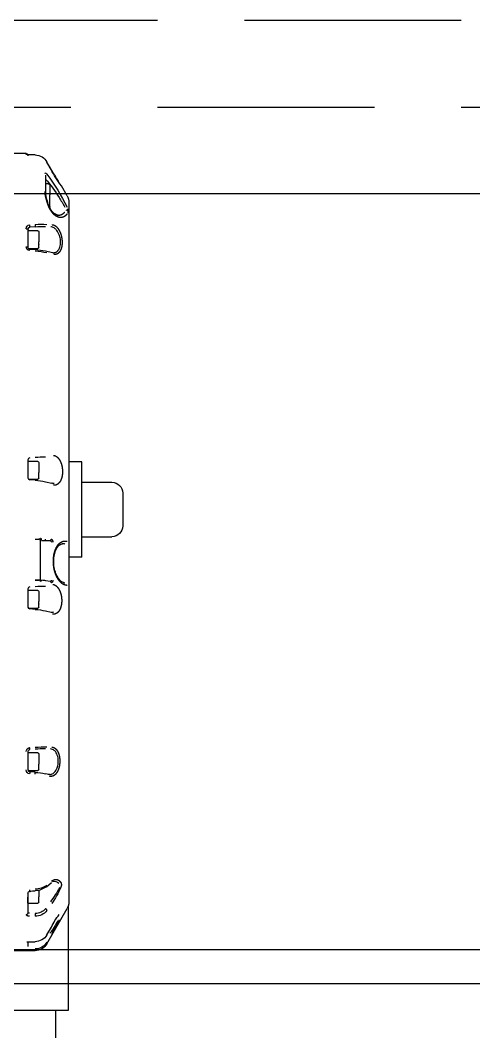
# Model space of a CAD drawing. Extents: x -1899985 to -450366, y 556196 to 2151267.
# Drawn here: x -1742319 to -1741796, y 576642 to 577807 of the extents above; entities that cross this region are included whole.
import ezdxf

# ---------------------------------------------------------------- set-up
doc = ezdxf.new("R2010")
doc.units = 0
doc.header["$LTSCALE"] = 1000
doc.header["$MEASUREMENT"] = 0
doc.linetypes.add('DASH', pattern=[0.35, 0.25, -0.1])
for name, color, linetype in [('A-LIN-V', 9, 'Continuous'), ('A-SFCE', 30, 'Continuous'), ('EWHS5T6M-1', 7, 'Continuous'), ('EWHS5T6M-3', 7, 'Continuous'), ('FHSGH10105-主梁-04', 7, 'Continuous'), ('FHSGH10105-主梁-06', 7, 'Continuous'), ('取电臂', 7, 'Continuous')]:
    doc.layers.add(name, color=color, linetype=linetype)

# ---------------------------------------------------------------- blocks, each defined once
blk = doc.blocks.new('G$C2C10B007')
at = {"layer": 'A-SFCE', "linetype": 'DASH'}
blk.add_line((-3050, 0), (3050, 0), dxfattribs=at)
blk = doc.blocks.new('G$C845E5159')
at = {"layer": 'A-LIN-V'}
blk.add_blockref('G$C2C10B007', (8250, -1550), dxfattribs=at)
blk = doc.blocks.new('3243243')
at = {"color": 6, "linetype": 'DASH'}
blk.add_line((1570255.4, 577182.5), (1562425.4, 577182.5), dxfattribs=at)
at = {"layer": 'EWHS5T6M-1', "color": 4, "linetype": 'Continuous'}
for p, q in [((1568008.5, 576162.2), (1568008.5, 576041.8)), ((1568008.5, 576162.2), (1568008.5, 576041.8)), ((1568021.1, 576041.8), (1568134.2, 576041.8)), ((1568021.1, 576041.8), (1568022.7, 576041.8))]:
    blk.add_line(p, q, dxfattribs=at)
at = {"layer": 'EWHS5T6M-3', "color": 4, "linetype": 'Continuous'}
for p, q in [((1568046.7, 577027.4), (1568053.1, 577027.5)), ((1568046.7, 577027.4), (1568053.1, 577027.5)), ((1568057.1, 577028.8), (1568076.9, 577028.8)), ((1568057.1, 577028.8), (1568076.9, 577028.8)), ((1568026.4, 577007.5), (1568031.3, 577015.9)), ((1568026.4, 577007.5), (1568031.3, 577015.9)), ((1568028.3, 577010.4), (1568033.1, 577019.1)), ((1568028.3, 577010.4), (1568033.1, 577019.1)), ((1568034.4, 576984.7), (1568034.4, 577004)), ((1568009.8, 576980.3), (1568016.4, 576991.8)), ((1568009.8, 576980.3), (1568016.4, 576991.8)), ((1568016.1, 576991.3), (1568016.4, 576991.7)), ((1568016.1, 576991.3), (1568016.4, 576991.7)), ((1568029.6, 576992.3), (1568029.6, 576981.2)), ((1568031.5, 576994.2), (1568034.4, 576994.2)), ((1568029.6, 576967.8), (1568029.6, 576981.2)), ((1568007.7, 576972.5), (1568007.7, 576959)), ((1568007.7, 576972.5), (1568007.7, 576959)), ((1568008.9, 576963.3), (1568009, 576965.2)), ((1568007.7, 576959), (1568007.7, 576719.2)), ((1568007.7, 576959), (1568007.7, 576719.2)), ((1568042.3, 576938.8), (1568042.3, 576927.1)), ((1568043.6, 576940), (1568054.9, 576940)), ((1568046.5, 576944.6), (1568052.9, 576944)), ((1568052.9, 576944), (1568052.9, 576944.1)), ((1568054.9, 576941.9), (1568054.9, 576921)), ((1568042.3, 576935.3), (1568042.3, 576935.2)), ((1568042.3, 576920.8), (1568042.3, 576927.1)), ((1568034.8, 576916.7), (1568026.6, 576914.8)), ((1568042.3, 576924.4), (1568042.3, 576924.3)), ((1568054.9, 576919.6), (1568043.6, 576919.6)), ((1568052.9, 576918.9), (1568046.5, 576918.4)), ((1568007.7, 576719.2), (1568007.7, 576580.3)), ((1568007.7, 576719.2), (1568007.7, 576673.9)), ((1567992.8, 576673.9), (1568007.7, 576673.9)), ((1567992.8, 576563.9), (1567992.8, 576673.9)), ((1567992.8, 576673.9), (1568007.7, 576673.9)), ((1567992.8, 576650.3), (1567992.8, 576673.9)), ((1568042.3, 576673), (1568042.3, 576661.4)), ((1568043.6, 576674.3), (1568054.9, 576674.3)), ((1568054.9, 576676.3), (1568054.9, 576655.3)), ((1568042.3, 576669.5), (1568042.3, 576669.5)), ((1568042.3, 576655.1), (1568042.3, 576661.4)), ((1568042.3, 576658.6), (1568042.3, 576658.6)), ((1567992.8, 576650.3), (1567958.2, 576650.3)), ((1567992.8, 576650.3), (1567958.2, 576650.3)), ((1568034.8, 576650.9), (1568027.2, 576649.1)), ((1568054.3, 576653.9), (1568043.6, 576653.9)), ((1568046.5, 576652.6), (1568052.9, 576653.1)), ((1567945.7, 576637.8), (1567945.7, 576600.1)), ((1567945.7, 576637.8), (1567945.7, 576600.1)), ((1567992.8, 576587.5), (1567958.2, 576587.5)), ((1567992.8, 576587.5), (1567958.2, 576587.5)), ((1567992.8, 576563.9), (1567992.8, 576587.5)), ((1568007.7, 576580.3), (1568007.7, 576554.8)), ((1568039.2, 576583.1), (1568029.4, 576583.1)), ((1568040.7, 576583.5), (1568040.8, 576584.5)), ((1568040.7, 576583.5), (1568040.7, 576538.4)), ((1568040.8, 576584.5), (1568040.8, 576584.5)), ((1568046.7, 576584.6), (1568042.3, 576584.6)), ((1567992.8, 576563.9), (1568007.7, 576563.9)), ((1567992.8, 576563.9), (1568007.7, 576563.9)), ((1568007.7, 576563.9), (1568007.7, 576377.8)), ((1568007.7, 576554.8), (1568007.7, 576532.2)), ((1568007.7, 576532.2), (1568007.7, 576377.8)), ((1568029, 576536.1), (1568029.1, 576536.1)), ((1568029.2, 576536.1), (1568034.2, 576536.9)), ((1568040.8, 576537.5), (1568040.7, 576538.4)), ((1568040.8, 576537.5), (1568040.8, 576537.5)), ((1568046.7, 576537.6), (1568042.3, 576537.6)), ((1568042.3, 576524.5), (1568042.3, 576512.8)), ((1568042.3, 576520.9), (1568042.3, 576520.9)), ((1568043.6, 576525.7), (1568054.9, 576525.7)), ((1568054.9, 576527.6), (1568054.9, 576506.6)), ((1568042.3, 576506.5), (1568042.3, 576512.8)), ((1568042.3, 576510.1), (1568042.3, 576510)), ((1568034.8, 576502.2), (1568028.1, 576500.6)), ((1568054.5, 576505.3), (1568043.6, 576505.3)), ((1568046.5, 576503.8), (1568052.9, 576504.4)), ((1568007.7, 576377.8), (1568007.7, 576199.9)), ((1568007.7, 576377.8), (1568007.7, 576199.9)), ((1568042.3, 576337.3), (1568042.3, 576325.7)), ((1568042.3, 576333.8), (1568042.3, 576333.8)), ((1568043.6, 576338.6), (1568054.9, 576338.6)), ((1568054.9, 576340.3), (1568054.9, 576319)), ((1568042.3, 576319.4), (1568042.3, 576325.7)), ((1568042.3, 576322.9), (1568042.3, 576322.9)), ((1568031.1, 576313.8), (1568034.4, 576314.6)), ((1568054.7, 576318.2), (1568043.6, 576318.2)), ((1568046.5, 576316.2), (1568053, 576316.8)), ((1568007.7, 576199.9), (1568007.7, 576178.2)), ((1568007.7, 576199.9), (1568007.7, 576178.2)), ((1568033.5, 576184.4), (1568027.9, 576189.4)), ((1568007.7, 576178.2), (1568007.7, 576167.1)), ((1568007.7, 576178.2), (1568007.7, 576167.1)), ((1568042.3, 576180.5), (1568042.3, 576172.9)), ((1568042.3, 576166.7), (1568042.3, 576172.9)), ((1568042.3, 576170.2), (1568042.3, 576170.2)), ((1568046.5, 576179.7), (1568052.6, 576179.1)), ((1568051.7, 576179.2), (1568046.5, 576179.7)), ((1568052.6, 576179.1), (1568051.7, 576179.2)), ((1568053.2, 576179.1), (1568052.5, 576179.1)), ((1568054.9, 576176.9), (1568054.9, 576154.9)), ((1568054.9, 576176.8), (1568054.9, 576172.5)), ((1568054.9, 576165.4), (1568054.9, 576172.5)), ((1568008.5, 576162.2), (1568008.5, 576041.8)), ((1568008.5, 576162.2), (1568008.5, 576041.8)), ((1568033, 576118.8), (1568009.8, 576159.3)), ((1568054.9, 576165.4), (1568043.6, 576165.4)), ((1568054.9, 576159.3), (1568054.9, 576154.9)), ((1568054.9, 576154.9), (1568054.9, 576154.2)), ((1568033.1, 576128.9), (1568027.8, 576138)), ((1568053, 576121), (1568046.6, 576121)), ((1568076.9, 576110.9), (1568046.7, 576110.9)), ((1568054.9, 576120.9), (1568054.9, 576115.5)), ((1568008.5, 576041.8), (1568021.1, 576041.8)), ((1568008.5, 576041.8), (1568021.1, 576041.8)), ((1568021.1, 576041.8), (1568184.5, 576041.8)), ((1568021.1, 576041.8), (1568022.7, 576041.8))]:
    blk.add_line(p, q, dxfattribs=at)
for centre, radius, start, end in [((1568047, 577011.4), 16, 91.3227, 151.1911), ((1568047, 577011.4), 16, 91.3227, 151.1911), ((1568057.1, 577026.6), 2.2, 90, 168.9706), ((1568057.1, 577026.1), 2.18, 89.521, 179.5128), ((1568057.1, 577026.6), 2.2, 90, 152.5382), ((1567904.8, 577075.6), 139.6, 323.0856, 332.1853), ((1567904.8, 577075.6), 139.6, 323.0856, 332.1853), ((1568223.9, 576863), 238, 143.3125, 154.0846), ((1568148.5, 576899.8), 151.4, 138.8203, 148.8217), ((1568031.5, 576992.3), 1.89, 90, 180), ((1567993.2, 576986.2), 41.2, 343.9901, 357.9137), ((1568000.7, 576986.3), 34.5, 339.5614, 358.1445), ((1568023.4, 576972.5), 15.7, 150.1985, 180), ((1568023.4, 576972.5), 15.7, 150.1985, 180), ((1568268.9, 576819.1), 296.2, 147.5217, 149.9879), ((1568018.1, 576962), 9.24, 171.9501, 191.2401), ((1568011.2, 576960.2), 3.86, 91.0799, 126.0869), ((1568031.5, 576967.8), 1.89, 180, 212.8769), ((1568038.5, 576858.8), 88.7, 84.7237, 93.521), ((1568037.4, 576854.5), 90.5, 84.2422, 91.6621), ((1568043.6, 576938.8), 1.26, 90, 180), ((1568095.5, 576942.3), 49.1, 174.2631, 177.312), ((1568101.9, 576941.7), 49.1, 174.1938, 177.1993), ((1568052.7, 576941.9), 2.17, 0.5122, 85.7726), ((1568052.7, 576942.3), 4.37, 0.3735, 85.3661), ((1568051.8, 576826.4), 90.4, 93.2302, 101.945), ((1568053.4, 576824.4), 94.2, 94.2041, 101.3922), ((1568043.6, 576920.8), 1.26, 180, 270), ((1568052.7, 576921.1), 2.17, 274.2226, 359.4981), ((1568031.7, 576915.7), 21.4, 3.7454, 8.5124), ((1568052.7, 576921.5), 4.37, 274.6048, 359.6494), ((1568037.3, 576588.5), 91, 84.2011, 91.5797), ((1568043.6, 576673), 1.26, 90, 180), ((1567958.2, 576637.8), 12.6, 90, 180), ((1567958.2, 576637.8), 12.6, 90, 180), ((1568026, 576653), 4.14, 253.4694, 275.5303), ((1568053.5, 576558), 94.8, 94.2539, 101.4015), ((1568043.6, 576655.1), 1.26, 180, 270), ((1567958.2, 576600.1), 12.6, 180, 270), ((1567958.2, 576600.1), 12.6, 180, 270), ((1568029.5, 576581.2), 1.88, 91.7741, 174.5739), ((1568038.3, 576584.5), 2.48, 359.4394, 37.8711), ((1568037.3, 576439.8), 91, 84.2011, 91.5797), ((1568038.1, 576537.5), 2.68, 323.6578, 359.8796), ((1568043.6, 576524.5), 1.26, 90, 180), ((1568027, 576504.5), 4.11, 253.4261, 275.4723), ((1568053.5, 576409.3), 94.8, 94.2539, 101.4015), ((1568043.6, 576506.5), 1.26, 180, 270), ((1568034.6, 576200.1), 145.5, 85.2651, 90.6278), ((1567864.2, 576361), 189.5, 354.4244, 355.0568), ((1568052.6, 576340.2), 4.43, 359.8583, 84.6958), ((1568037.4, 576256.3), 87.3, 84.0096, 91.7057), ((1568043.6, 576337.3), 1.26, 90, 180), ((1568052.6, 576340.3), 2.25, 0.0738, 83.8251), ((1568030.4, 576317.7), 4.19, 252.9751, 273.8165), ((1568053.4, 576223.1), 93.3, 94.2811, 101.5392), ((1568043.6, 576319.4), 1.26, 180, 270), ((1568052.6, 576319), 2.24, 276.0525, 0.0524), ((1568129.4, 576322.1), 76.8, 183.9954, 185.709), ((1568052.6, 576318.9), 4.42, 275.292, 0.1539), ((1568125.5, 576232), 118.7, 204.0613, 214.3547), ((1568107.5, 576228.3), 99.5, 206.7573, 217.9644), ((1568024.4, 576183.8), 7.05, 71.1936, 138.4383), ((1568047.8, 576209), 27.4, 237.4046, 267.6019), ((1568048, 576204.2), 24.5, 233.5738, 266.5147), ((1568023.4, 576167.1), 15.7, 180, 209.8108), ((1568023.4, 576167.1), 15.7, 180, 198.1949), ((1568045.6, 576167.5), 13.8, 217.2105, 273.513), ((1568043.6, 576166.7), 1.26, 180, 270), ((1567940.6, 576093.3), 98.1, 27.1154, 36.9652), ((1568158, 576210.2), 153.1, 204.7089, 211.7891), ((1568045.8, 576166.4), 15.8, 216.4977, 273.1977), ((1568062.6, 576153.1), 16.1, 177.7884, 188.8137), ((1568056.9, 576154.2), 1.98, 181.8362, 271.7254), ((1568114.2, 576193.8), 105.5, 207.4923, 216.6533), ((1568046.8, 576136.9), 15.8, 210.0324, 269.5936), ((1568046.7, 576126.6), 15.7, 209.8108, 270), ((1568046.5, 576128.5), 15.6, 210.2728, 270.4824)]:
    blk.add_arc(centre, radius, start, end, dxfattribs=at)
at = {"layer": 'EWHS5T6M-3', "color": 4, "linetype": 'Continuous', "extrusion": (0, 0, -1)}
for centre, major_axis, ratio, start_param, end_param in [((1568052.6, 576941.9), (-2.24, -0.01), 0.981753, 1.67675, 3.141808), ((1568052.7, 576676.3), (2.2, 0), 0.996195, 4.799655, 6.283185), ((1568052.7, 576655.3), (-2.2, 0), 0.996195, 3.141593, 4.625123), ((1568046.7, 576583.2), (-14.1, 0), 0.087156, 0.523599, 0.664081), ((1568039.2, 576582.7), (1.57, 0), 0.996195, 4.712389, 6.283185), ((1568039.2, 576583.5), (1.57, 0), 0.786918, 4.994332, 6.283185), ((1568042.3, 576584.5), (1.57, 0), 0.087156, 3.482259, 4.712389), ((1568034.4, 576535.3), (0.23, -1.55), 0.86273, 3.141593, 3.314816), ((1568046.7, 576536.3), (-14.1, 0), 0.087156, 0.523599, 1.011737), ((1568039.2, 576538.4), (1.57, 0), 0.882114, 0, 1.288854), ((1568042.3, 576537.5), (-1.57, 0), 0.087156, 0.340666, 1.570796), ((1568046.7, 576536.3), (-15.7, 0), 0.087156, 1.187697, 1.570796), ((1568052.7, 576527.6), (2.2, 0), 0.996195, 4.799655, 6.283185), ((1568052.7, 576506.6), (-2.2, 0), 0.996195, 3.141593, 4.625123), ((1568052.6, 576319), (-2.25, 0.04), 0.998994, 3.125734, 4.59105), ((1568053.2, 576181.1), (0.19, 2.03), 0.00447, 1.617607, 3.576156)]:
    blk.add_ellipse(centre, major_axis=major_axis, ratio=ratio, start_param=start_param, end_param=end_param, dxfattribs=at)
at = {"layer": 'EWHS5T6M-3', "color": 4, "linetype": 'Continuous'}
for points, degree, knots in [([(1568053.1, 577027.5), (1568053.5, 577027.5), (1568053.9, 577027.5), (1568054.3, 577027.5), (1568054.6, 577027.5), (1568055, 577027.6), (1568055.3, 577027.6), (1568055.6, 577027.7), (1568055.9, 577027.7), (1568056.2, 577027.8), (1568056.4, 577027.9), (1568056.6, 577027.9), (1568056.8, 577028), (1568056.9, 577028.1), (1568057, 577028.1), (1568057.1, 577028.2), (1568057.1, 577028.3)], 2, [0, 0, 0, 0.125, 0.125, 0.25, 0.25, 0.375, 0.375, 0.5, 0.5, 0.625, 0.625, 0.75, 0.75, 0.875, 0.875, 1, 1, 1]), ([(1568053.1, 577027.5), (1568053.5, 577027.5), (1568053.9, 577027.5), (1568054.3, 577027.5), (1568054.6, 577027.5), (1568054.9, 577027.6), (1568055.1, 577027.6)], 2, [0, 0, 0, 0.125, 0.125, 0.25, 0.25, 0.3390193, 0.3390193, 0.3390193]), ([(1568026.4, 577007.5), (1568025, 577005), (1568023.6, 577002.6), (1568021.3, 576998.8), (1568020.4, 576997.4), (1568019.7, 576996.1)], 3, [0, 0, 0, 0, 0.25, 0.25, 0.4283899, 0.4283899, 0.4283899, 0.4283899]), ([(1568026.4, 577007.5), (1568025, 577005), (1568023.6, 577002.6), (1568021.3, 576998.8), (1568020.4, 576997.4), (1568019.7, 576996.1)], 3, [0, 0, 0, 0, 0.25, 0.25, 0.4283899, 0.4283899, 0.4283899, 0.4283899]), ([(1568035.2, 577006.1), (1568035.2, 577006.1), (1568035.2, 577006.2), (1568035.2, 577006.3), (1568035.2, 577006.3), (1568035.1, 577006.4), (1568035.1, 577006.4), (1568035, 577006.4), (1568034.9, 577006.5), (1568034.8, 577006.5), (1568034.7, 577006.4), (1568034.6, 577006.4), (1568034.5, 577006.4), (1568034.3, 577006.3), (1568034, 577006.1), (1568033.7, 577005.9), (1568033.4, 577005.6), (1568033.2, 577005.3), (1568033.1, 577005.2)], 3, [0, 0, 0, 0, 0.044827, 0.089649, 0.134508, 0.179451, 0.224519, 0.269756, 0.315205, 0.360909, 0.406908, 0.453243, 0.499955, 0.591439, 0.686942, 0.786723, 0.891009, 1, 1, 1, 1]), ([(1568009.8, 576959.2), (1568011.1, 576957.6), (1568012.6, 576956.6), (1568014.1, 576955.6), (1568015.7, 576955.3), (1568017.4, 576955), (1568019.1, 576955.4), (1568020.8, 576955.8), (1568022.6, 576956.9), (1568024.3, 576958), (1568025.8, 576959.7), (1568027.4, 576961.5), (1568028.8, 576963.7), (1568030.2, 576966), (1568031.2, 576968.6), (1568032.3, 576971.3), (1568033.1, 576974.2)], 2, [0, 0, 0, 0.125, 0.125, 0.25, 0.25, 0.375, 0.375, 0.5, 0.5, 0.625, 0.625, 0.75, 0.75, 0.875, 0.875, 1, 1, 1]), ([(1568020.1, 576958), (1568021.2, 576958.2), (1568023, 576958.6), (1568026.5, 576961.3), (1568029.4, 576965.6), (1568031.6, 576970.4), (1568032.4, 576973.1), (1568032.8, 576974.8)], 3, [0, 0, 0, 0, 0.20239, 0.441275, 0.70926, 0.852292, 1, 1, 1, 1]), ([(1568032.8, 576974.8), (1568032.7, 576974.7), (1568032.7, 576974.7), (1568032.7, 576974.5), (1568032.9, 576974.3), (1568033.1, 576974.2)], 3, [0.6278283, 0.6278283, 0.6278283, 0.6278283, 0.7554749, 0.7554749, 1, 1, 1, 1]), ([(1568022, 576958.3), (1568021.6, 576958.2), (1568020.8, 576958), (1568019.6, 576958), (1568018.5, 576958), (1568017.7, 576958.2), (1568017.1, 576958.3), (1568016.5, 576958.5), (1568015.9, 576958.8), (1568015.2, 576959.1), (1568014.6, 576959.5), (1568014, 576960), (1568013.4, 576960.5), (1568012.9, 576961), (1568012.6, 576961.3), (1568012.4, 576961.5)], 3, [0.6081582, 0.6081582, 0.6081582, 0.6081582, 0.6495039, 0.6996717, 0.7500026, 0.7714521, 0.794378, 0.8187894, 0.8446945, 0.8721015, 0.9010181, 0.9268597, 0.9519691, 0.9763484, 1, 1, 1, 1]), ([(1568027, 576947), (1568026, 576946.9), (1568025, 576946.5), (1568024, 576946.1), (1568023, 576945.4), (1568022, 576944.6), (1568021.1, 576943.6), (1568020.2, 576942.5), (1568019.4, 576941.2), (1568018.6, 576939.9), (1568018, 576938.4), (1568017.3, 576936.9), (1568016.8, 576935.2), (1568016.3, 576933.5), (1568016, 576931.8), (1568015.7, 576930.1), (1568015.6, 576928.3), (1568015.5, 576926.6), (1568015.6, 576924.9), (1568015.7, 576923.3), (1568016, 576921.7), (1568016.3, 576920.2), (1568016.8, 576918.8), (1568017.3, 576917.5), (1568017.9, 576916.4), (1568018.6, 576915.3), (1568019.4, 576914.5), (1568020.2, 576913.7), (1568021.1, 576913.3), (1568022, 576912.8), (1568022.9, 576912.7), (1568023.9, 576912.6), (1568024.9, 576912.8)], 2, [0, 0, 0, 0.0625, 0.0625, 0.125, 0.125, 0.1875, 0.1875, 0.25, 0.25, 0.3125, 0.3125, 0.375, 0.375, 0.4375, 0.4375, 0.5, 0.5, 0.5625, 0.5625, 0.625, 0.625, 0.6875, 0.6875, 0.75, 0.75, 0.8125, 0.8125, 0.875, 0.875, 0.9375, 0.9375, 1, 1, 1]), ([(1568026.6, 576914.8), (1568026.3, 576914.8), (1568025.7, 576914.6), (1568024.8, 576914.7), (1568023.9, 576914.8), (1568023.2, 576915), (1568022.5, 576915.3), (1568021.8, 576915.7), (1568021.2, 576916.1), (1568020.7, 576916.6), (1568020.3, 576917), (1568019, 576918.6), (1568017.5, 576922.1), (1568017, 576928.6), (1568018.5, 576935.1), (1568020.6, 576939.1), (1568022.4, 576941.2), (1568023.5, 576942.3), (1568024.9, 576943.4), (1568026.7, 576944.3), (1568028, 576944.5), (1568028.7, 576944.6)], 3, [0, 0, 0, 0, 0.033245, 0.064719, 0.094405, 0.122286, 0.148348, 0.172577, 0.194963, 0.215497, 0.234174, 0.250994, 0.381174, 0.499699, 0.614244, 0.74915, 0.778071, 0.817781, 0.868141, 0.928959, 1, 1, 1, 1]), ([(1568057.1, 576942.3), (1568056.8, 576942.3), (1568056.5, 576942.3), (1568056, 576942.3), (1568055.7, 576942.2), (1568055.3, 576942.1), (1568055.2, 576942.1), (1568054.9, 576942), (1568054.9, 576941.9), (1568054.9, 576941.9)], 3, [0, 0, 0, 0, 0.25, 0.25, 0.5, 0.5, 0.75, 0.75, 1, 1, 1, 1]), ([(1568057.1, 576921.5), (1568056.8, 576921.5), (1568056.5, 576921.5), (1568056, 576921.4), (1568055.7, 576921.4), (1568055.3, 576921.3), (1568055.2, 576921.3), (1568054.9, 576921.2), (1568054.9, 576921.1), (1568054.9, 576921)], 3, [0, 0, 0, 0, 0.25, 0.25, 0.5, 0.5, 0.75, 0.75, 1, 1, 1, 1]), ([(1568025.5, 576681.3), (1568024.5, 576681.2), (1568023.5, 576680.8), (1568022.5, 576680.4), (1568021.6, 576679.6), (1568020.6, 576678.9), (1568019.8, 576677.8), (1568018.9, 576676.8), (1568018.2, 576675.5), (1568017.4, 576674.2), (1568016.9, 576672.7), (1568016.3, 576671.1), (1568015.9, 576669.5), (1568015.5, 576667.8), (1568015.3, 576666.1), (1568015.1, 576664.3), (1568015.1, 576662.6), (1568015.1, 576660.9), (1568015.3, 576659.2), (1568015.5, 576657.5), (1568015.9, 576656), (1568016.3, 576654.4), (1568016.9, 576653.1), (1568017.4, 576651.7), (1568018.2, 576650.6), (1568018.9, 576649.6), (1568019.8, 576648.8), (1568020.6, 576648), (1568021.6, 576647.5), (1568022.5, 576647), (1568023.5, 576646.9), (1568024.5, 576646.8), (1568025.5, 576647.1)], 2, [0, 0, 0, 0.0625, 0.0625, 0.125, 0.125, 0.1875, 0.1875, 0.25, 0.25, 0.3125, 0.3125, 0.375, 0.375, 0.4375, 0.4375, 0.5, 0.5, 0.5625, 0.5625, 0.625, 0.625, 0.6875, 0.6875, 0.75, 0.75, 0.8125, 0.8125, 0.875, 0.875, 0.9375, 0.9375, 1, 1, 1]), ([(1568026.4, 576649), (1568026.3, 576649), (1568026, 576649), (1568025.4, 576649), (1568024.8, 576649.1), (1568024.6, 576649.1)], 3, [0.02891952, 0.02891952, 0.02891952, 0.02891952, 0.03559223, 0.06538625, 0.08931758, 0.08931758, 0.08931758, 0.08931758]), ([(1568026.5, 576648.9), (1568026.5, 576648.9), (1568026.5, 576649), (1568026.8, 576649.1), (1568027, 576649.1), (1568027.2, 576649.1)], 3, [0.727826, 0.727826, 0.727826, 0.727826, 0.75, 0.75, 1, 1, 1, 1]), ([(1568009.8, 576531.5), (1568011.3, 576531.6), (1568012.9, 576532.1), (1568014.4, 576532.7), (1568015.8, 576533.8), (1568017.2, 576534.9), (1568018.5, 576536.5), (1568019.8, 576538), (1568020.9, 576540), (1568022, 576541.9), (1568022.9, 576544.2), (1568023.8, 576546.5), (1568024.4, 576549), (1568025, 576551.5), (1568025.3, 576554.1), (1568025.6, 576556.7), (1568025.6, 576559.3), (1568025.6, 576561.9), (1568025.3, 576564.4), (1568025, 576566.9), (1568024.4, 576569.3), (1568023.8, 576571.6), (1568022.9, 576573.6), (1568022, 576575.6), (1568020.9, 576577.2), (1568019.8, 576578.8), (1568018.5, 576580), (1568017.2, 576581.1), (1568015.8, 576581.8), (1568014.4, 576582.5), (1568012.9, 576582.6), (1568011.4, 576582.7), (1568009.8, 576582.3)], 2, [0, 0, 0, 0.0625, 0.0625, 0.125, 0.125, 0.1875, 0.1875, 0.25, 0.25, 0.3125, 0.3125, 0.375, 0.375, 0.4375, 0.4375, 0.5, 0.5, 0.5625, 0.5625, 0.625, 0.625, 0.6875, 0.6875, 0.75, 0.75, 0.8125, 0.8125, 0.875, 0.875, 0.9375, 0.9375, 1, 1, 1]), ([(1568012.4, 576579.1), (1568012.5, 576579.1), (1568012.8, 576579.2), (1568013.2, 576579.3), (1568013.6, 576579.3), (1568013.9, 576579.3), (1568014.3, 576579.4), (1568014.6, 576579.4), (1568014.9, 576579.4), (1568015.3, 576579.3), (1568015.5, 576579.3), (1568015.7, 576579.3), (1568015.8, 576579.3)], 3, [0, 0, 0, 0, 0.0181215, 0.0356849, 0.0526911, 0.0691411, 0.085036, 0.1003767, 0.1151641, 0.129399, 0.1430824, 0.15322, 0.15322, 0.15322, 0.15322]), ([(1568014, 576534.7), (1568015.7, 576535.5), (1568018.1, 576536.8), (1568022.2, 576543.3), (1568024.5, 576550.1), (1568025.5, 576557.7), (1568025, 576565.2), (1568023.2, 576571.8), (1568020.7, 576576.1), (1568018.1, 576578.6), (1568016.4, 576579.1), (1568015.2, 576579.3)], 3, [0, 0, 0, 0, 0.182956, 0.293819, 0.396585, 0.497863, 0.598718, 0.698185, 0.807965, 0.892562, 1, 1, 1, 1]), ([(1568028.1, 576584.7), (1568027.7, 576584.7), (1568027.4, 576584.4), (1568027, 576584.1), (1568026.8, 576583.6), (1568026.5, 576583.1), (1568026.4, 576582.5), (1568026.2, 576581.9), (1568026.2, 576581.3)], 2, [0, 0, 0, 0.25, 0.25, 0.5, 0.5, 0.75, 0.75, 1, 1, 1]), ([(1568029.4, 576583.1), (1568029.1, 576583.1), (1568028.7, 576583.3), (1568028.2, 576583.9), (1568028.1, 576584.3), (1568028.1, 576584.7)], 3, [0, 0, 0, 0, 0.5, 0.5, 1, 1, 1, 1]), ([(1568039.6, 576584.7), (1568039.6, 576584.7), (1568039.5, 576584.6), (1568039.5, 576584.5), (1568039.4, 576584.4), (1568039.4, 576584.4), (1568039.3, 576584.3), (1568039.2, 576584.3), (1568039.2, 576584.3), (1568039.2, 576584.3)], 3, [0, 0, 0, 0, 0.129131, 0.262792, 0.401034, 0.543884, 0.691341, 0.843389, 1, 1, 1, 1]), ([(1568040.3, 576586), (1568040.3, 576586), (1568040.3, 576585.9), (1568040.2, 576585.9), (1568040.2, 576585.8), (1568040.2, 576585.7), (1568040.1, 576585.6), (1568040.1, 576585.5), (1568040, 576585.4), (1568039.9, 576585.2), (1568039.8, 576585), (1568039.7, 576584.9), (1568039.6, 576584.7), (1568039.6, 576584.7)], 3, [0, 0, 0, 0, 0.046213, 0.095895, 0.149811, 0.208554, 0.272571, 0.342192, 0.417658, 0.499136, 0.665682, 0.832684, 1, 1, 1, 1]), ([(1568014.3, 576534.8), (1568014.2, 576534.7), (1568013.8, 576534.7), (1568013.2, 576534.6), (1568012.7, 576534.5), (1568012.4, 576534.5)], 3, [0.91364602, 0.91364602, 0.91364602, 0.91364602, 0.92836282, 0.9630183, 1, 1, 1, 1]), ([(1568026.4, 576532.6), (1568025.4, 576532.6), (1568024.4, 576532.2), (1568023.4, 576531.7), (1568022.5, 576531), (1568021.5, 576530.2), (1568020.7, 576529.2), (1568019.8, 576528.2), (1568019.1, 576526.8), (1568018.4, 576525.5), (1568017.8, 576524), (1568017.2, 576522.5), (1568016.8, 576520.9), (1568016.4, 576519.2), (1568016.2, 576517.5), (1568016, 576515.8), (1568016, 576514), (1568016, 576512.3), (1568016.2, 576510.6), (1568016.4, 576509), (1568016.8, 576507.4), (1568017.2, 576505.9), (1568017.8, 576504.5), (1568018.4, 576503.2), (1568019.1, 576502.1), (1568019.8, 576501), (1568020.7, 576500.2), (1568021.5, 576499.5), (1568022.5, 576499), (1568023.4, 576498.5), (1568024.4, 576498.4), (1568025.4, 576498.3), (1568026.4, 576498.6)], 2, [0, 0, 0, 0.0625, 0.0625, 0.125, 0.125, 0.1875, 0.1875, 0.25, 0.25, 0.3125, 0.3125, 0.375, 0.375, 0.4375, 0.4375, 0.5, 0.5, 0.5625, 0.5625, 0.625, 0.625, 0.6875, 0.6875, 0.75, 0.75, 0.8125, 0.8125, 0.875, 0.875, 0.9375, 0.9375, 1, 1, 1]), ([(1568026.2, 576537.5), (1568026.2, 576536.9), (1568026.4, 576536.3), (1568026.5, 576535.7), (1568026.8, 576535.3), (1568027, 576534.9), (1568027.4, 576534.8), (1568027.7, 576534.6), (1568028.1, 576534.6)], 2, [0, 0, 0, 0.25, 0.25, 0.5, 0.5, 0.75, 0.75, 1, 1, 1]), ([(1568029.4, 576536.1), (1568029.4, 576536.1), (1568029.2, 576536.1), (1568029.1, 576536.1), (1568028.9, 576536.1), (1568028.8, 576536.2), (1568028.7, 576536.2), (1568028.5, 576536.2), (1568028.4, 576536.3), (1568028.4, 576536.3), (1568028.2, 576536.4), (1568028.1, 576536.5), (1568027.9, 576536.7), (1568027.8, 576536.9), (1568027.7, 576537.1), (1568027.6, 576537.3), (1568027.6, 576537.5), (1568027.6, 576537.5)], 3, [0, 0, 0, 0, 0.075871, 0.146671, 0.212405, 0.273077, 0.328693, 0.379262, 0.424794, 0.465303, 0.500811, 0.597627, 0.687782, 0.772055, 0.851394, 0.926938, 1, 1, 1, 1]), ([(1568029.4, 576536.1), (1568029.1, 576536.1), (1568028.7, 576536), (1568028.2, 576535.4), (1568028.1, 576535), (1568028.1, 576534.6)], 3, [0, 0, 0, 0, 0.503981, 0.503981, 1, 1, 1, 1]), ([(1568039.6, 576537.1), (1568039.6, 576537.1), (1568039.6, 576537), (1568039.7, 576537), (1568039.8, 576536.9), (1568039.9, 576536.8), (1568040, 576536.7), (1568040.1, 576536.5), (1568040.1, 576536.4), (1568040.2, 576536.3), (1568040.2, 576536.1), (1568040.3, 576536), (1568040.3, 576535.9)], 3, [0, 0, 0, 0, 0.096597, 0.194899, 0.294943, 0.396756, 0.500362, 0.61835, 0.725629, 0.823603, 0.914215, 1, 1, 1, 1]), ([(1568027.3, 576500.5), (1568027.2, 576500.5), (1568026.9, 576500.5), (1568026.3, 576500.5), (1568025.8, 576500.6), (1568025.5, 576500.6)], 3, [0.02892131, 0.02892131, 0.02892131, 0.02892131, 0.03559755, 0.06539483, 0.0893273, 0.0893273, 0.0893273, 0.0893273]), ([(1568027.2, 576345.3), (1568026.2, 576345.2), (1568025.2, 576344.8), (1568024.3, 576344.4), (1568023.4, 576343.7), (1568022.5, 576342.9), (1568021.7, 576341.9), (1568021, 576340.9), (1568020.3, 576339.6), (1568019.7, 576338.3), (1568019.3, 576336.8), (1568018.8, 576335.3), (1568018.5, 576333.7), (1568018.3, 576332), (1568018.2, 576330.3), (1568018.1, 576328.6), (1568018.3, 576326.9), (1568018.4, 576325.2), (1568018.7, 576323.5), (1568019, 576321.9), (1568019.6, 576320.4), (1568020.1, 576318.8), (1568020.7, 576317.5), (1568021.4, 576316.2), (1568022.2, 576315.1), (1568023, 576314), (1568023.9, 576313.3), (1568024.8, 576312.5), (1568025.8, 576312), (1568026.8, 576311.6), (1568027.8, 576311.5), (1568028.8, 576311.3), (1568029.7, 576311.6)], 2, [0, 0, 0, 0.0625, 0.0625, 0.125, 0.125, 0.1875, 0.1875, 0.25, 0.25, 0.3125, 0.3125, 0.375, 0.375, 0.4375, 0.4375, 0.5, 0.5, 0.5625, 0.5625, 0.625, 0.625, 0.6875, 0.6875, 0.75, 0.75, 0.8125, 0.8125, 0.875, 0.875, 0.9375, 0.9375, 1, 1, 1]), ([(1568028.9, 576313.8), (1568028.5, 576313.8), (1568027.5, 576314.1), (1568026, 576314.9), (1568023.7, 576316.8), (1568021.3, 576320.6), (1568019.7, 576326.7), (1568020, 576333.4), (1568021.6, 576337.8), (1568023.4, 576340.2), (1568024.8, 576341.7), (1568026.7, 576342.8), (1568028.1, 576343), (1568028.9, 576343.2)], 3, [0.089227, 0.089227, 0.089227, 0.089227, 0.1254863, 0.1918246, 0.2509131, 0.3864299, 0.5001424, 0.6195056, 0.7492603, 0.7950378, 0.8521868, 0.9205802, 1, 1, 1, 1]), ([(1568030.6, 576313.7), (1568030.6, 576313.7), (1568030.3, 576313.6), (1568030, 576313.6), (1568029.7, 576313.7)], 3, [0.02843259, 0.02843259, 0.02843259, 0.02843259, 0.03301271, 0.06025536, 0.06025536, 0.06025536, 0.06025536]), ([(1568030.7, 576313.6), (1568030.7, 576313.6), (1568030.8, 576313.6), (1568031, 576313.7), (1568031.2, 576313.8), (1568031.5, 576313.8)], 3, [0.7219654, 0.7219654, 0.7219654, 0.7219654, 0.75, 0.75, 1, 1, 1, 1]), ([(1568046.7, 576313.9), (1568046.6, 576314.3), (1568046.6, 576314.6), (1568046.6, 576315.1), (1568046.5, 576315.4), (1568046.5, 576315.8), (1568046.5, 576316), (1568046.5, 576316.2), (1568046.5, 576316.3), (1568046.5, 576316.2)], 3, [0, 0, 0, 0, 0.25, 0.25, 0.5, 0.5, 0.75, 0.75, 1, 1, 1, 1]), ([(1568027.5, 576190.9), (1568026.9, 576191.4), (1568026.3, 576191.8), (1568025.6, 576192.2), (1568025, 576192.4), (1568024.3, 576192.7), (1568023.7, 576192.8), (1568023, 576192.9), (1568022.4, 576192.8), (1568021.7, 576192.8), (1568021.1, 576192.6), (1568020.4, 576192.4), (1568019.8, 576192), (1568019.2, 576191.7), (1568018.6, 576191.2), (1568018.1, 576190.7), (1568017.5, 576190.1)], 2, [0, 0, 0, 0.125, 0.125, 0.25, 0.25, 0.375, 0.375, 0.5, 0.5, 0.625, 0.625, 0.75, 0.75, 0.875, 0.875, 1, 1, 1]), ([(1568017.5, 576190.1), (1568017.5, 576190), (1568017.3, 576189.9), (1568017.2, 576189.6), (1568017, 576189.4), (1568016.9, 576189.1), (1568016.8, 576188.8), (1568016.7, 576188.6), (1568016.6, 576188.3), (1568016.5, 576188), (1568016.5, 576187.7), (1568016.4, 576187.5), (1568016.4, 576187.1), (1568016.4, 576186.6), (1568016.4, 576186), (1568016.5, 576185.4), (1568016.7, 576184.8), (1568016.8, 576184.2), (1568017, 576183.8), (1568017.1, 576183.6)], 3, [0, 0, 0, 0, 0.048845, 0.096906, 0.144215, 0.190808, 0.236719, 0.281986, 0.326648, 0.370744, 0.414319, 0.457414, 0.500075, 0.58118, 0.662791, 0.745199, 0.82869, 0.913537, 1, 1, 1, 1]), ([(1568054.9, 576176.9), (1568054.9, 576177.4), (1568054.7, 576178), (1568054, 576178.9), (1568053.5, 576179.2), (1568053, 576179.3)], 3, [0, 0, 0, 0, 0.5, 0.5, 1, 1, 1, 1]), ([(1568033.1, 576157), (1568033, 576157.2), (1568033, 576157.3), (1568033.2, 576157.7), (1568033.3, 576157.9), (1568033.6, 576158.3), (1568033.7, 576158.5), (1568034.2, 576158.9), (1568034.4, 576159), (1568034.6, 576159.1)], 3, [0, 0, 0, 0, 0.25, 0.25, 0.5, 0.5, 0.75, 0.75, 1, 1, 1, 1]), ([(1568056.9, 576152.3), (1568056.9, 576152.2), (1568056.9, 576152.2), (1568056.9, 576152.1), (1568056.8, 576152), (1568056.8, 576151.8), (1568056.6, 576151.7), (1568056.3, 576151.5), (1568055.9, 576151.3), (1568055.3, 576151.1), (1568054.7, 576151), (1568054.1, 576150.9), (1568053.6, 576150.8), (1568053.3, 576150.8), (1568053.2, 576150.8)], 3, [0, 0, 0, 0, 0.040091, 0.085599, 0.136434, 0.192536, 0.253873, 0.39572, 0.505375, 0.612356, 0.753804, 0.848833, 0.930864, 1, 1, 1, 1]), ([(1568056.3, 576120.8), (1568056.3, 576120.8), (1568056.3, 576120.8), (1568056.2, 576120.8), (1568055.8, 576120.9), (1568055, 576120.9), (1568054, 576121), (1568053.4, 576121), (1568053, 576121)], 3, [0.4127267, 0.4127267, 0.4127267, 0.4127267, 0.4325468, 0.4958555, 0.5912118, 0.726311, 0.893279, 1, 1, 1, 1])]:
    blk.add_open_spline(points, degree=degree, knots=knots, dxfattribs=at)
for points in [[(1568028.1, 576500.6), (1568027.9, 576500.6), (1568027.6, 576500.6), (1568027.4, 576500.4)], [(1568022.3, 576147.3), (1568022, 576147.8), (1568021.7, 576148.3), (1568021.5, 576148.7)], [(1568053, 576153.9), (1568054.1, 576153.9), (1568054.9, 576154), (1568054.9, 576154.2)]]:
    blk.add_open_spline(points, degree=3, dxfattribs=at)
at = {"layer": 'FHSGH10105-主梁-04', "color": 4, "linetype": 'Continuous'}
blk.add_line((1562470.6, 576982.5), (1570255.4, 576982.5), dxfattribs=at)
at = {"layer": 'FHSGH10105-主梁-06', "color": 4, "linetype": 'Continuous'}
for p, q in [((1562724.4, 576111.8), (1570255.4, 576111.8)), ((1562731.1, 576072.5), (1570255.4, 576072.5))]:
    blk.add_line(p, q, dxfattribs=at)
at = {"layer": '取电臂', "color": 4, "linetype": 'Continuous'}
blk.add_line((1568022.7, 575712.6), (1568022.7, 576041.8), dxfattribs=at)
blk.add_line((1568022.7, 575712.6), (1568022.7, 576041.8), dxfattribs=at)
blk = doc.blocks.new('b234swerwr')
at = {"layer": 'A-LIN-V', "xscale": -1}
blk.add_blockref('3243243', (-250, 0), dxfattribs=at)

msp = doc.modelspace()

# ---------------------------------------------------------------- block references
at = {"layer": 'A-LIN-V'}
for name, p in [('G$C845E5159', (-1752610.4, 579257.5)), ('b234swerwr', (-174005, 625))]:
    msp.add_blockref(name, p, dxfattribs=at)

doc.saveas('drawing.dxf')
